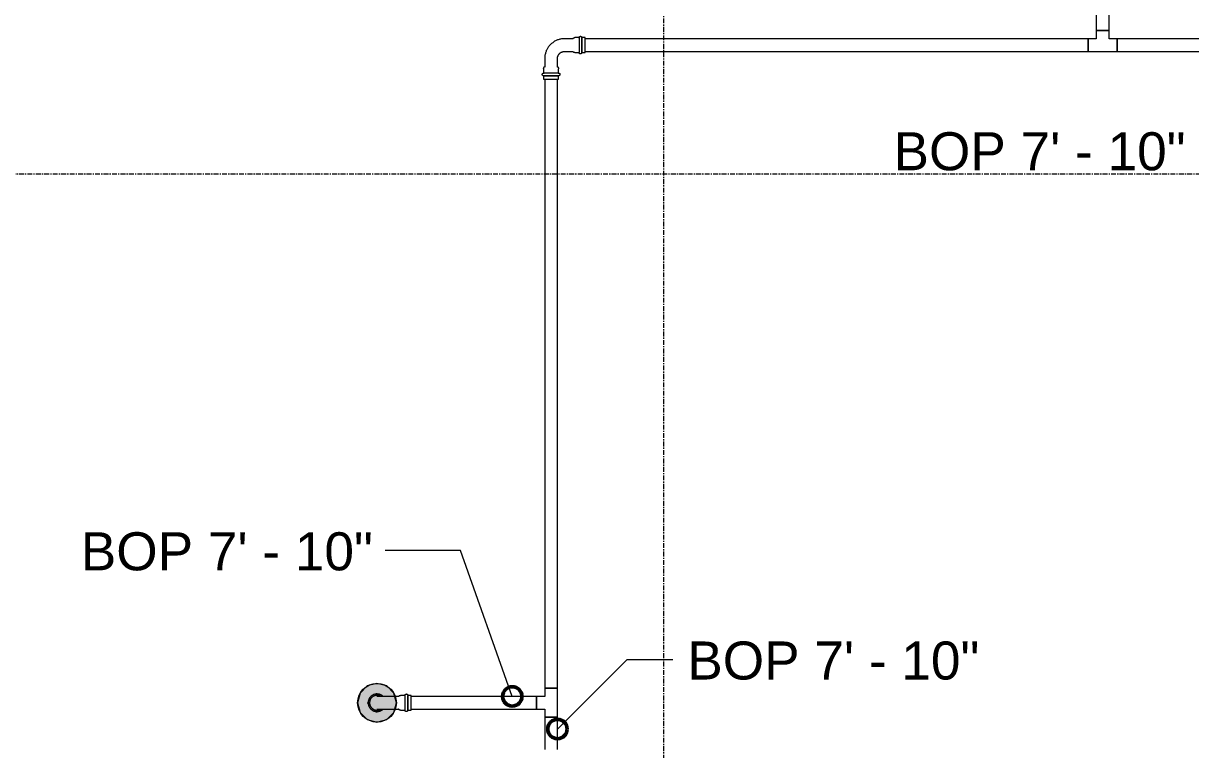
# Model space of a CAD drawing. Header units: inches. Extents: x -3679 to 241, y -496 to 1784.
# Drawn here: x -1668.2 to -1547.5, y 139.5 to 214.6 of the extents above; entities that cross this region are included whole.
import ezdxf

# ---------------------------------------------------------------- set-up
doc = ezdxf.new("R2010")
doc.units = ezdxf.units.IN
doc.header["$MEASUREMENT"] = 0
doc.linetypes.add('Grid Line', pattern=[0.875, 0.5, -0.125, 0.125, -0.125])
for name, color, linetype, lineweight in [('A-ANNO-NOTE', 250, 'Continuous', 9), ('G-ANNO-DIMS', 251, 'Continuous', 9), ('P-PIPE', 1, 'Continuous', 9), ('P-PIPE-CNTR', 1, 'Continuous', 9), ('S-GRID', 8, 'Continuous', 9)]:
    doc.layers.add(name, color=color, linetype=linetype, lineweight=lineweight)
doc.styles.add('Arial', font='arial.ttf', dxfattribs={"height": 3.934132})

# ---------------------------------------------------------------- blocks, each defined once
blk = doc.blocks.new('Victaulic-VicPress316-Elbow 90-45deg Style P568_P571 - Standard-V2-SECOND LEVEL')
at = {"layer": 'P-PIPE'}
for p, q in [((-3203.7, 731.1), (-3203.7, 730.2)), ((-3202.39, 730.21), (-3202.39, 731.1)), ((-3203.81, 730.05), (-3203.81, 729.6)), ((-3202.28, 729.6), (-3202.28, 730.05)), ((-3203.05, 729.6), (-3203.81, 729.6)), ((-3203.81, 729.31), (-3203.81, 728.97)), ((-3203.05, 729.31), (-3203.81, 729.31)), ((-3203.81, 728.97), (-3203.05, 728.97)), ((-3202.28, 729.6), (-3203.05, 729.6)), ((-3202.28, 729.31), (-3203.05, 729.31)), ((-3203.05, 728.97), (-3202.28, 728.97)), ((-3202.28, 728.97), (-3202.28, 729.31))]:
    blk.add_line(p, q, dxfattribs=at)
at = {"layer": 'P-PIPE', "flags": 128}
for points in [[(-3203.05, 733.4), (-3203.08, 733.4), (-3203.12, 733.4), (-3203.16, 733.4), (-3203.19, 733.39), (-3203.23, 733.38), (-3203.26, 733.38), (-3203.3, 733.37), (-3203.33, 733.36), (-3203.37, 733.34), (-3203.4, 733.33), (-3203.43, 733.32), (-3203.47, 733.3), (-3203.5, 733.28), (-3203.53, 733.26), (-3203.56, 733.24), (-3203.59, 733.22), (-3203.62, 733.2), (-3203.65, 733.18), (-3203.67, 733.15), (-3203.7, 733.13), (-3203.73, 733.1), (-3203.75, 733.07), (-3203.77, 733.04), (-3203.79, 733.01), (-3203.81, 732.98), (-3203.83, 732.95), (-3203.85, 732.92), (-3203.87, 732.89), (-3203.88, 732.85), (-3203.9, 732.82), (-3203.91, 732.79), (-3203.92, 732.75), (-3203.93, 732.72), (-3203.94, 732.68), (-3203.94, 732.65), (-3203.95, 732.61), (-3203.95, 732.57), (-3203.96, 732.54), (-3203.96, 732.5), (-3203.96, 732.46), (-3203.96, 732.43), (-3203.95, 732.39), (-3203.95, 732.35), (-3203.94, 732.32), (-3203.93, 732.28), (-3203.93, 732.25), (-3203.91, 732.21), (-3203.9, 732.18), (-3203.89, 732.14), (-3203.88, 732.11), (-3203.86, 732.08), (-3203.84, 732.05), (-3203.82, 732.01), (-3203.8, 731.98), (-3203.78, 731.95), (-3203.76, 731.92), (-3203.74, 731.9), (-3203.71, 731.87)], [(-3203.05, 733.26), (-3203.08, 733.26), (-3203.11, 733.25), (-3203.14, 733.25), (-3203.17, 733.25), (-3203.2, 733.24), (-3203.23, 733.23), (-3203.26, 733.23), (-3203.29, 733.22), (-3203.32, 733.21), (-3203.34, 733.2), (-3203.37, 733.18), (-3203.4, 733.17), (-3203.43, 733.16), (-3203.45, 733.14), (-3203.48, 733.12), (-3203.5, 733.1), (-3203.53, 733.09), (-3203.55, 733.07), (-3203.57, 733.05), (-3203.6, 733.02), (-3203.62, 733), (-3203.64, 732.98), (-3203.66, 732.95), (-3203.67, 732.93), (-3203.69, 732.9), (-3203.71, 732.88), (-3203.72, 732.85), (-3203.74, 732.82), (-3203.75, 732.8), (-3203.76, 732.77), (-3203.77, 732.74), (-3203.78, 732.71), (-3203.79, 732.68), (-3203.8, 732.65), (-3203.8, 732.62), (-3203.81, 732.59), (-3203.81, 732.56), (-3203.81, 732.53), (-3203.81, 732.5), (-3203.81, 732.47), (-3203.81, 732.44), (-3203.81, 732.41), (-3203.8, 732.38), (-3203.8, 732.35), (-3203.79, 732.32), (-3203.78, 732.29), (-3203.78, 732.26), (-3203.77, 732.23), (-3203.76, 732.2), (-3203.74, 732.17), (-3203.73, 732.14), (-3203.72, 732.12), (-3203.7, 732.1)], [(-3203.7, 732.49), (-3203.7, 732.49), (-3203.7, 732.49), (-3203.7, 732.48), (-3203.7, 732.47), (-3203.7, 732.46), (-3203.7, 732.45), (-3203.7, 732.44), (-3203.7, 732.42), (-3203.7, 732.4), (-3203.7, 732.38), (-3203.7, 732.36), (-3203.7, 732.33), (-3203.7, 732.31), (-3203.7, 732.28), (-3203.7, 732.25), (-3203.7, 732.21), (-3203.7, 732.18), (-3203.7, 732.14), (-3203.7, 732.11), (-3203.7, 732.07), (-3203.7, 732.03), (-3203.7, 731.98), (-3203.7, 731.94), (-3203.7, 731.9), (-3203.7, 731.85), (-3203.7, 731.8), (-3203.7, 731.75), (-3203.7, 731.7), (-3203.7, 731.65), (-3203.7, 731.6), (-3203.7, 731.55), (-3203.7, 731.5), (-3203.7, 731.44), (-3203.7, 731.39), (-3203.7, 731.33), (-3203.7, 731.28), (-3203.7, 731.22), (-3203.7, 731.17), (-3203.7, 731.11), (-3203.7, 731.1)], [(-3202.39, 731.86), (-3202.37, 731.88), (-3202.34, 731.91), (-3202.32, 731.94), (-3202.3, 731.97), (-3202.28, 732), (-3202.26, 732.03), (-3202.24, 732.06), (-3202.23, 732.09), (-3202.21, 732.13), (-3202.2, 732.16), (-3202.18, 732.19), (-3202.17, 732.23), (-3202.16, 732.26), (-3202.15, 732.3), (-3202.15, 732.33), (-3202.14, 732.37), (-3202.14, 732.41), (-3202.14, 732.44), (-3202.13, 732.48), (-3202.13, 732.52), (-3202.14, 732.55), (-3202.14, 732.59), (-3202.14, 732.63), (-3202.15, 732.66), (-3202.16, 732.7), (-3202.17, 732.73), (-3202.18, 732.77), (-3202.19, 732.8), (-3202.2, 732.84), (-3202.22, 732.87), (-3202.23, 732.9), (-3202.25, 732.93), (-3202.27, 732.97), (-3202.29, 733), (-3202.31, 733.03), (-3202.33, 733.06), (-3202.35, 733.08), (-3202.38, 733.11), (-3202.4, 733.14), (-3202.43, 733.16), (-3202.46, 733.19), (-3202.49, 733.21), (-3202.51, 733.23), (-3202.55, 733.25), (-3202.58, 733.27), (-3202.61, 733.29), (-3202.64, 733.31), (-3202.67, 733.32), (-3202.71, 733.34), (-3202.74, 733.35), (-3202.78, 733.36), (-3202.81, 733.37), (-3202.85, 733.38), (-3202.88, 733.39), (-3202.92, 733.39), (-3202.95, 733.4), (-3202.99, 733.4), (-3203.03, 733.4), (-3203.05, 733.4)], [(-3202.39, 732.1), (-3202.37, 732.13), (-3202.36, 732.16), (-3202.34, 732.18), (-3202.33, 732.21), (-3202.32, 732.24), (-3202.31, 732.27), (-3202.3, 732.3), (-3202.3, 732.33), (-3202.29, 732.36), (-3202.29, 732.39), (-3202.28, 732.42), (-3202.28, 732.45), (-3202.28, 732.48), (-3202.28, 732.51), (-3202.28, 732.54), (-3202.28, 732.57), (-3202.29, 732.6), (-3202.29, 732.63), (-3202.3, 732.66), (-3202.31, 732.69), (-3202.32, 732.72), (-3202.33, 732.75), (-3202.34, 732.78), (-3202.35, 732.81), (-3202.36, 732.84), (-3202.38, 732.86), (-3202.39, 732.89), (-3202.41, 732.92), (-3202.43, 732.94), (-3202.44, 732.97), (-3202.46, 732.99), (-3202.48, 733.01), (-3202.51, 733.03), (-3202.53, 733.06), (-3202.55, 733.08), (-3202.58, 733.09), (-3202.6, 733.11), (-3202.62, 733.13), (-3202.65, 733.15), (-3202.68, 733.16), (-3202.7, 733.18), (-3202.73, 733.19), (-3202.76, 733.2), (-3202.79, 733.21), (-3202.82, 733.22), (-3202.85, 733.23), (-3202.88, 733.24), (-3202.91, 733.24), (-3202.94, 733.25), (-3202.97, 733.25), (-3203, 733.26), (-3203.03, 733.26), (-3203.05, 733.26)], [(-3202.39, 731.1), (-3202.39, 731.15), (-3202.39, 731.21), (-3202.39, 731.26), (-3202.39, 731.32), (-3202.39, 731.37), (-3202.39, 731.43), (-3202.39, 731.48), (-3202.39, 731.54), (-3202.39, 731.59), (-3202.39, 731.64), (-3202.39, 731.69), (-3202.39, 731.74), (-3202.39, 731.79), (-3202.39, 731.84), (-3202.39, 731.88), (-3202.39, 731.93), (-3202.39, 731.97), (-3202.39, 732.02), (-3202.39, 732.06), (-3202.39, 732.1), (-3202.39, 732.13), (-3202.39, 732.17), (-3202.39, 732.21), (-3202.39, 732.24), (-3202.39, 732.27), (-3202.39, 732.3), (-3202.39, 732.33), (-3202.39, 732.35), (-3202.39, 732.37), (-3202.39, 732.4), (-3202.39, 732.41), (-3202.39, 732.43), (-3202.39, 732.45), (-3202.39, 732.46), (-3202.39, 732.47), (-3202.39, 732.48), (-3202.39, 732.48), (-3202.39, 732.49), (-3202.39, 732.49), (-3202.39, 732.49)], [(-3203.81, 730.05), (-3203.81, 730.06), (-3203.81, 730.07), (-3203.81, 730.08), (-3203.81, 730.09), (-3203.81, 730.11), (-3203.8, 730.12), (-3203.8, 730.13), (-3203.8, 730.14), (-3203.8, 730.15), (-3203.79, 730.16), (-3203.79, 730.17), (-3203.78, 730.18), (-3203.78, 730.19), (-3203.77, 730.2), (-3203.76, 730.2), (-3203.76, 730.21), (-3203.75, 730.22), (-3203.74, 730.23), (-3203.74, 730.24), (-3203.73, 730.25), (-3203.72, 730.25), (-3203.71, 730.26), (-3203.71, 730.27), (-3203.7, 730.27)], [(-3202.39, 730.27), (-3202.38, 730.26), (-3202.37, 730.26), (-3202.36, 730.25), (-3202.36, 730.24), (-3202.35, 730.23), (-3202.34, 730.22), (-3202.33, 730.22), (-3202.33, 730.21), (-3202.32, 730.2), (-3202.32, 730.19), (-3202.31, 730.18), (-3202.31, 730.17), (-3202.3, 730.16), (-3202.3, 730.15), (-3202.29, 730.14), (-3202.29, 730.13), (-3202.29, 730.12), (-3202.29, 730.11), (-3202.28, 730.1), (-3202.28, 730.09), (-3202.28, 730.07), (-3202.28, 730.06), (-3202.28, 730.05), (-3202.28, 730.05)], [(-3203.81, 729.31), (-3203.82, 729.31), (-3203.82, 729.31), (-3203.83, 729.31), (-3203.84, 729.31), (-3203.84, 729.31), (-3203.85, 729.31), (-3203.85, 729.31), (-3203.86, 729.32), (-3203.86, 729.32), (-3203.87, 729.32), (-3203.87, 729.32), (-3203.88, 729.32), (-3203.88, 729.33), (-3203.89, 729.33), (-3203.89, 729.33), (-3203.9, 729.34), (-3203.9, 729.34), (-3203.91, 729.34), (-3203.91, 729.35), (-3203.92, 729.35), (-3203.92, 729.36), (-3203.92, 729.36), (-3203.93, 729.37), (-3203.93, 729.37), (-3203.93, 729.38), (-3203.94, 729.38), (-3203.94, 729.39), (-3203.94, 729.39), (-3203.95, 729.4), (-3203.95, 729.4), (-3203.95, 729.41), (-3203.95, 729.41), (-3203.95, 729.42), (-3203.95, 729.42), (-3203.96, 729.43), (-3203.96, 729.44), (-3203.96, 729.44), (-3203.96, 729.45), (-3203.96, 729.45), (-3203.96, 729.46), (-3203.96, 729.46), (-3203.96, 729.47), (-3203.96, 729.48), (-3203.96, 729.48), (-3203.95, 729.49), (-3203.95, 729.49), (-3203.95, 729.5), (-3203.95, 729.5), (-3203.95, 729.51), (-3203.94, 729.51), (-3203.94, 729.52), (-3203.94, 729.52), (-3203.94, 729.53), (-3203.93, 729.53), (-3203.93, 729.54), (-3203.93, 729.54), (-3203.92, 729.55), (-3203.92, 729.55), (-3203.92, 729.56), (-3203.91, 729.56), (-3203.91, 729.57), (-3203.9, 729.57), (-3203.9, 729.57), (-3203.89, 729.58), (-3203.89, 729.58), (-3203.88, 729.58), (-3203.88, 729.58), (-3203.87, 729.59), (-3203.87, 729.59), (-3203.86, 729.59), (-3203.86, 729.59), (-3203.85, 729.59), (-3203.84, 729.6), (-3203.84, 729.6), (-3203.83, 729.6), (-3203.83, 729.6), (-3203.82, 729.6), (-3203.82, 729.6), (-3203.81, 729.6)], [(-3203.05, 729.6), (-3203.08, 729.6), (-3203.11, 729.6), (-3203.14, 729.6), (-3203.17, 729.6), (-3203.2, 729.6), (-3203.23, 729.6), (-3203.26, 729.6), (-3203.29, 729.6), (-3203.32, 729.6), (-3203.34, 729.6), (-3203.37, 729.6), (-3203.4, 729.6), (-3203.43, 729.6), (-3203.45, 729.6), (-3203.48, 729.6), (-3203.5, 729.6), (-3203.53, 729.6), (-3203.55, 729.6), (-3203.57, 729.6), (-3203.6, 729.6), (-3203.62, 729.6), (-3203.64, 729.6), (-3203.66, 729.6), (-3203.67, 729.6), (-3203.69, 729.6), (-3203.71, 729.6), (-3203.72, 729.6), (-3203.74, 729.6), (-3203.75, 729.6), (-3203.76, 729.6), (-3203.77, 729.6), (-3203.78, 729.6), (-3203.79, 729.6), (-3203.8, 729.6), (-3203.8, 729.6), (-3203.81, 729.6), (-3203.81, 729.6), (-3203.81, 729.6), (-3203.81, 729.6), (-3203.81, 729.6)], [(-3203.81, 729.6), (-3203.81, 729.6), (-3203.81, 729.6), (-3203.81, 729.6), (-3203.8, 729.6), (-3203.8, 729.6), (-3203.79, 729.6), (-3203.78, 729.6), (-3203.77, 729.6)], [(-3203.77, 729.31), (-3203.78, 729.31), (-3203.79, 729.31), (-3203.8, 729.31), (-3203.8, 729.31), (-3203.81, 729.31), (-3203.81, 729.31), (-3203.81, 729.31), (-3203.81, 729.31), (-3203.81, 729.31)], [(-3203.81, 729.31), (-3203.81, 729.31), (-3203.81, 729.31), (-3203.81, 729.31), (-3203.8, 729.31), (-3203.8, 729.31), (-3203.79, 729.31), (-3203.78, 729.31), (-3203.77, 729.31), (-3203.76, 729.31), (-3203.75, 729.31), (-3203.74, 729.31), (-3203.73, 729.31), (-3203.71, 729.31), (-3203.7, 729.31), (-3203.68, 729.31), (-3203.66, 729.31), (-3203.64, 729.31), (-3203.62, 729.31), (-3203.6, 729.31), (-3203.58, 729.31), (-3203.56, 729.31), (-3203.53, 729.31), (-3203.51, 729.31), (-3203.49, 729.31), (-3203.46, 729.31), (-3203.43, 729.31), (-3203.41, 729.31), (-3203.38, 729.31), (-3203.35, 729.31), (-3203.32, 729.31), (-3203.29, 729.31), (-3203.27, 729.31), (-3203.24, 729.31), (-3203.21, 729.31), (-3203.18, 729.31), (-3203.15, 729.31), (-3203.12, 729.31), (-3203.08, 729.31), (-3203.05, 729.31), (-3203.05, 729.31)], [(-3202.28, 729.6), (-3202.28, 729.6), (-3202.28, 729.6), (-3202.29, 729.6), (-3202.29, 729.6), (-3202.29, 729.6), (-3202.3, 729.6), (-3202.31, 729.6), (-3202.32, 729.6), (-3202.33, 729.6), (-3202.34, 729.6), (-3202.35, 729.6), (-3202.37, 729.6), (-3202.38, 729.6), (-3202.4, 729.6), (-3202.41, 729.6), (-3202.43, 729.6), (-3202.45, 729.6), (-3202.47, 729.6), (-3202.49, 729.6), (-3202.51, 729.6), (-3202.53, 729.6), (-3202.56, 729.6), (-3202.58, 729.6), (-3202.61, 729.6), (-3202.63, 729.6), (-3202.66, 729.6), (-3202.68, 729.6), (-3202.71, 729.6), (-3202.74, 729.6), (-3202.77, 729.6), (-3202.8, 729.6), (-3202.83, 729.6), (-3202.86, 729.6), (-3202.89, 729.6), (-3202.92, 729.6), (-3202.95, 729.6), (-3202.98, 729.6), (-3203.01, 729.6), (-3203.04, 729.6), (-3203.05, 729.6)], [(-3203.05, 729.31), (-3203.02, 729.31), (-3202.98, 729.31), (-3202.95, 729.31), (-3202.92, 729.31), (-3202.89, 729.31), (-3202.86, 729.31), (-3202.83, 729.31), (-3202.8, 729.31), (-3202.78, 729.31), (-3202.75, 729.31), (-3202.72, 729.31), (-3202.69, 729.31), (-3202.67, 729.31), (-3202.64, 729.31), (-3202.61, 729.31), (-3202.59, 729.31), (-3202.56, 729.31), (-3202.54, 729.31), (-3202.52, 729.31), (-3202.5, 729.31), (-3202.48, 729.31), (-3202.46, 729.31), (-3202.44, 729.31), (-3202.42, 729.31), (-3202.4, 729.31), (-3202.39, 729.31), (-3202.37, 729.31), (-3202.36, 729.31), (-3202.34, 729.31), (-3202.33, 729.31), (-3202.32, 729.31), (-3202.31, 729.31), (-3202.3, 729.31), (-3202.3, 729.31), (-3202.29, 729.31), (-3202.29, 729.31), (-3202.28, 729.31), (-3202.28, 729.31), (-3202.28, 729.31), (-3202.28, 729.31)], [(-3202.32, 729.6), (-3202.31, 729.6), (-3202.3, 729.6), (-3202.3, 729.6), (-3202.29, 729.6), (-3202.29, 729.6), (-3202.28, 729.6), (-3202.28, 729.6), (-3202.28, 729.6), (-3202.28, 729.6)], [(-3202.28, 729.31), (-3202.28, 729.31), (-3202.28, 729.31), (-3202.29, 729.31), (-3202.29, 729.31), (-3202.29, 729.31), (-3202.3, 729.31), (-3202.31, 729.31), (-3202.32, 729.31)], [(-3202.28, 729.6), (-3202.27, 729.6), (-3202.27, 729.6), (-3202.26, 729.6), (-3202.26, 729.6), (-3202.25, 729.6), (-3202.24, 729.6), (-3202.24, 729.59), (-3202.23, 729.59), (-3202.23, 729.59), (-3202.22, 729.59), (-3202.22, 729.59), (-3202.21, 729.58), (-3202.21, 729.58), (-3202.2, 729.58), (-3202.2, 729.57), (-3202.19, 729.57), (-3202.19, 729.57), (-3202.18, 729.56), (-3202.18, 729.56), (-3202.18, 729.56), (-3202.17, 729.55), (-3202.17, 729.55), (-3202.16, 729.54), (-3202.16, 729.54), (-3202.16, 729.53), (-3202.15, 729.53), (-3202.15, 729.52), (-3202.15, 729.52), (-3202.15, 729.51), (-3202.14, 729.51), (-3202.14, 729.5), (-3202.14, 729.5), (-3202.14, 729.49), (-3202.14, 729.48), (-3202.14, 729.48), (-3202.14, 729.47), (-3202.13, 729.47), (-3202.13, 729.46), (-3202.13, 729.46), (-3202.13, 729.45), (-3202.13, 729.44), (-3202.13, 729.44), (-3202.14, 729.43), (-3202.14, 729.43), (-3202.14, 729.42), (-3202.14, 729.42), (-3202.14, 729.41), (-3202.14, 729.4), (-3202.14, 729.4), (-3202.15, 729.39), (-3202.15, 729.39), (-3202.15, 729.38), (-3202.16, 729.38), (-3202.16, 729.37), (-3202.16, 729.37), (-3202.17, 729.36), (-3202.17, 729.36), (-3202.17, 729.35), (-3202.18, 729.35), (-3202.18, 729.35), (-3202.19, 729.34), (-3202.19, 729.34), (-3202.19, 729.34), (-3202.2, 729.33), (-3202.2, 729.33), (-3202.21, 729.33), (-3202.21, 729.32), (-3202.22, 729.32), (-3202.23, 729.32), (-3202.23, 729.32), (-3202.24, 729.32), (-3202.24, 729.31), (-3202.25, 729.31), (-3202.25, 729.31), (-3202.26, 729.31), (-3202.26, 729.31), (-3202.27, 729.31), (-3202.28, 729.31), (-3202.28, 729.31)]]:
    blk.add_lwpolyline(points, dxfattribs=at)
blk = doc.blocks.new('Victaulic-VicPress316-Elbow 90-45deg Style P568_P571 - Standard-V1-SECOND LEVEL')
at = {"layer": 'P-PIPE'}
for p, q in [((-0.77, 3.52), (-0.77, 3.18)), ((0.77, 3.52), (-0.77, 3.52)), ((-0.77, 3.18), (0.77, 3.18)), ((-0.77, 2.89), (-0.77, 2.44)), ((-0.77, 2.89), (0.77, 2.89)), ((0.77, 3.18), (0.77, 3.52)), ((0.77, 2.44), (0.77, 2.89)), ((-0.66, 2.28), (-0.66, 1.39)), ((0.66, 1.39), (0.66, 2.28)), ((-3.18, 0.77), (-3.52, 0.77)), ((-3.52, 0.77), (-3.52, -0.77)), ((-3.18, -0.77), (-3.18, 0.77)), ((-2.44, 0.77), (-2.89, 0.77)), ((-2.89, -0.77), (-2.89, 0.77)), ((-1.39, 0.66), (-2.28, 0.66)), ((-3.52, -0.77), (-3.18, -0.77)), ((-2.89, -0.77), (-2.44, -0.77)), ((-2.28, -0.66), (-1.39, -0.66))]:
    blk.add_line(p, q, dxfattribs=at)
at = {"layer": 'P-PIPE', "flags": 128}
for points in [[(-0.77, 2.89), (-0.77, 2.89), (-0.78, 2.89), (-0.78, 2.89), (-0.79, 2.89), (-0.8, 2.89), (-0.8, 2.89), (-0.81, 2.9), (-0.81, 2.9), (-0.82, 2.9), (-0.82, 2.9), (-0.83, 2.9), (-0.83, 2.91), (-0.84, 2.91), (-0.84, 2.91), (-0.85, 2.92), (-0.85, 2.92), (-0.86, 2.92), (-0.86, 2.93), (-0.87, 2.93), (-0.87, 2.93), (-0.87, 2.94), (-0.88, 2.94), (-0.88, 2.95), (-0.89, 2.95), (-0.89, 2.96), (-0.89, 2.96), (-0.89, 2.97), (-0.9, 2.97), (-0.9, 2.98), (-0.9, 2.98), (-0.9, 2.99), (-0.91, 2.99), (-0.91, 3), (-0.91, 3.01), (-0.91, 3.01), (-0.91, 3.02), (-0.91, 3.02), (-0.91, 3.03), (-0.91, 3.03), (-0.91, 3.04), (-0.91, 3.05), (-0.91, 3.05), (-0.91, 3.06), (-0.91, 3.06), (-0.91, 3.07), (-0.91, 3.07), (-0.91, 3.08), (-0.9, 3.09), (-0.9, 3.09), (-0.9, 3.1), (-0.9, 3.1), (-0.89, 3.11), (-0.89, 3.11), (-0.89, 3.12), (-0.88, 3.12), (-0.88, 3.13), (-0.88, 3.13), (-0.87, 3.14), (-0.87, 3.14), (-0.86, 3.14), (-0.86, 3.15), (-0.86, 3.15), (-0.85, 3.15), (-0.85, 3.16), (-0.84, 3.16), (-0.84, 3.16), (-0.83, 3.17), (-0.83, 3.17), (-0.82, 3.17), (-0.82, 3.17), (-0.81, 3.17), (-0.8, 3.18), (-0.8, 3.18), (-0.79, 3.18), (-0.79, 3.18), (-0.78, 3.18), (-0.78, 3.18), (-0.77, 3.18), (-0.77, 3.18)], [(0.77, 3.18), (0.77, 3.18), (0.76, 3.18), (0.76, 3.18), (0.76, 3.18), (0.75, 3.18), (0.74, 3.18), (0.74, 3.18), (0.73, 3.18), (0.72, 3.18), (0.71, 3.18), (0.69, 3.18), (0.68, 3.18), (0.67, 3.18), (0.65, 3.18), (0.63, 3.18), (0.61, 3.18), (0.6, 3.18), (0.58, 3.18), (0.56, 3.18), (0.53, 3.18), (0.51, 3.18), (0.49, 3.18), (0.46, 3.18), (0.44, 3.18), (0.41, 3.18), (0.39, 3.18), (0.36, 3.18), (0.33, 3.18), (0.31, 3.18), (0.28, 3.18), (0.25, 3.18), (0.22, 3.18), (0.19, 3.18), (0.16, 3.18), (0.13, 3.18), (0.1, 3.18), (0.07, 3.18), (0.04, 3.18), (0.01, 3.18), (-0.02, 3.18), (-0.05, 3.18), (-0.08, 3.18), (-0.11, 3.18), (-0.14, 3.18), (-0.17, 3.18), (-0.2, 3.18), (-0.23, 3.18), (-0.26, 3.18), (-0.29, 3.18), (-0.32, 3.18), (-0.35, 3.18), (-0.37, 3.18), (-0.4, 3.18), (-0.43, 3.18), (-0.45, 3.18), (-0.48, 3.18), (-0.5, 3.18), (-0.52, 3.18), (-0.54, 3.18), (-0.57, 3.18), (-0.59, 3.18), (-0.6, 3.18), (-0.62, 3.18), (-0.64, 3.18), (-0.66, 3.18), (-0.67, 3.18), (-0.69, 3.18), (-0.7, 3.18), (-0.71, 3.18), (-0.72, 3.18), (-0.73, 3.18), (-0.74, 3.18), (-0.75, 3.18), (-0.75, 3.18), (-0.76, 3.18), (-0.76, 3.18), (-0.77, 3.18), (-0.77, 3.18), (-0.77, 3.18)], [(-0.77, 3.18), (-0.77, 3.18), (-0.76, 3.18), (-0.76, 3.18), (-0.76, 3.18), (-0.75, 3.18), (-0.74, 3.18), (-0.74, 3.18), (-0.73, 3.18)], [(-0.77, 2.89), (-0.77, 2.89), (-0.76, 2.89), (-0.76, 2.89), (-0.76, 2.89), (-0.75, 2.89), (-0.74, 2.89), (-0.74, 2.89), (-0.73, 2.89), (-0.72, 2.89), (-0.71, 2.89), (-0.69, 2.89), (-0.68, 2.89), (-0.67, 2.89), (-0.65, 2.89), (-0.63, 2.89), (-0.61, 2.89), (-0.6, 2.89), (-0.58, 2.89), (-0.56, 2.89), (-0.53, 2.89), (-0.51, 2.89), (-0.49, 2.89), (-0.46, 2.89), (-0.44, 2.89), (-0.41, 2.89), (-0.39, 2.89), (-0.36, 2.89), (-0.33, 2.89), (-0.31, 2.89), (-0.28, 2.89), (-0.25, 2.89), (-0.22, 2.89), (-0.19, 2.89), (-0.16, 2.89), (-0.13, 2.89), (-0.1, 2.89), (-0.07, 2.89), (-0.04, 2.89), (-0.01, 2.89), (0.02, 2.89), (0.05, 2.89), (0.08, 2.89), (0.11, 2.89), (0.14, 2.89), (0.17, 2.89), (0.2, 2.89), (0.23, 2.89), (0.26, 2.89), (0.29, 2.89), (0.32, 2.89), (0.35, 2.89), (0.37, 2.89), (0.4, 2.89), (0.43, 2.89), (0.45, 2.89), (0.48, 2.89), (0.5, 2.89), (0.52, 2.89), (0.54, 2.89), (0.57, 2.89), (0.59, 2.89), (0.6, 2.89), (0.62, 2.89), (0.64, 2.89), (0.66, 2.89), (0.67, 2.89), (0.69, 2.89), (0.7, 2.89), (0.71, 2.89), (0.72, 2.89), (0.73, 2.89), (0.74, 2.89), (0.75, 2.89), (0.75, 2.89), (0.76, 2.89), (0.76, 2.89), (0.77, 2.89), (0.77, 2.89), (0.77, 2.89)], [(-0.72, 2.89), (-0.73, 2.89), (-0.74, 2.89), (-0.75, 2.89), (-0.75, 2.89), (-0.76, 2.89), (-0.76, 2.89), (-0.77, 2.89), (-0.77, 2.89), (-0.77, 2.89)], [(-0.66, 2.22), (-0.67, 2.23), (-0.67, 2.23), (-0.68, 2.24), (-0.69, 2.25), (-0.7, 2.26), (-0.7, 2.27), (-0.71, 2.27), (-0.72, 2.28), (-0.72, 2.29), (-0.73, 2.3), (-0.73, 2.31), (-0.74, 2.32), (-0.74, 2.33), (-0.75, 2.34), (-0.75, 2.35), (-0.76, 2.36), (-0.76, 2.37), (-0.76, 2.38), (-0.76, 2.39), (-0.76, 2.4), (-0.77, 2.42), (-0.77, 2.43), (-0.77, 2.44), (-0.77, 2.44)], [(0.77, 2.44), (0.77, 2.43), (0.77, 2.42), (0.76, 2.41), (0.76, 2.4), (0.76, 2.38), (0.76, 2.37), (0.76, 2.36), (0.75, 2.35), (0.75, 2.34), (0.74, 2.33), (0.74, 2.32), (0.74, 2.31), (0.73, 2.3), (0.72, 2.29), (0.72, 2.29), (0.71, 2.28), (0.71, 2.27), (0.7, 2.26), (0.69, 2.25), (0.68, 2.24), (0.68, 2.24), (0.67, 2.23), (0.66, 2.22), (0.66, 2.22)], [(0.72, 3.18), (0.73, 3.18), (0.74, 3.18), (0.75, 3.18), (0.75, 3.18), (0.76, 3.18), (0.76, 3.18), (0.77, 3.18), (0.77, 3.18), (0.77, 3.18)], [(0.77, 2.89), (0.77, 2.89), (0.76, 2.89), (0.76, 2.89), (0.76, 2.89), (0.75, 2.89), (0.74, 2.89), (0.74, 2.89), (0.73, 2.89)], [(0.77, 3.18), (0.77, 3.18), (0.78, 3.18), (0.78, 3.18), (0.79, 3.18), (0.8, 3.18), (0.8, 3.18), (0.81, 3.18), (0.81, 3.17), (0.82, 3.17), (0.82, 3.17), (0.83, 3.17), (0.83, 3.17), (0.84, 3.16), (0.84, 3.16), (0.85, 3.16), (0.85, 3.15), (0.86, 3.15), (0.86, 3.15), (0.87, 3.14), (0.87, 3.14), (0.87, 3.13), (0.88, 3.13), (0.88, 3.12), (0.89, 3.12), (0.89, 3.11), (0.89, 3.11), (0.89, 3.1), (0.9, 3.1), (0.9, 3.09), (0.9, 3.09), (0.9, 3.08), (0.91, 3.08), (0.91, 3.07), (0.91, 3.07), (0.91, 3.06), (0.91, 3.05), (0.91, 3.05), (0.91, 3.04), (0.91, 3.04), (0.91, 3.03), (0.91, 3.03), (0.91, 3.02), (0.91, 3.01), (0.91, 3.01), (0.91, 3), (0.91, 3), (0.91, 2.99), (0.9, 2.99), (0.9, 2.98), (0.9, 2.98), (0.9, 2.97), (0.89, 2.97), (0.89, 2.96), (0.89, 2.96), (0.88, 2.95), (0.88, 2.95), (0.88, 2.94), (0.87, 2.94), (0.87, 2.93), (0.86, 2.93), (0.86, 2.92), (0.86, 2.92), (0.85, 2.92), (0.85, 2.91), (0.84, 2.91), (0.84, 2.91), (0.83, 2.91), (0.83, 2.9), (0.82, 2.9), (0.82, 2.9), (0.81, 2.9), (0.8, 2.9), (0.8, 2.89), (0.79, 2.89), (0.79, 2.89), (0.78, 2.89), (0.78, 2.89), (0.77, 2.89), (0.77, 2.89)], [(-0.66, 1.39), (-0.66, 1.36), (-0.66, 1.33), (-0.66, 1.3), (-0.67, 1.28), (-0.67, 1.25), (-0.68, 1.22), (-0.69, 1.19), (-0.69, 1.16), (-0.7, 1.13), (-0.72, 1.11), (-0.73, 1.08), (-0.74, 1.05), (-0.75, 1.03), (-0.77, 1), (-0.79, 0.98), (-0.8, 0.95), (-0.82, 0.93), (-0.84, 0.91), (-0.86, 0.89), (-0.88, 0.87), (-0.9, 0.85), (-0.92, 0.83), (-0.95, 0.81), (-0.97, 0.79), (-1, 0.77), (-1.02, 0.76), (-1.05, 0.74), (-1.07, 0.73), (-1.1, 0.72), (-1.13, 0.71), (-1.15, 0.7), (-1.18, 0.69), (-1.21, 0.68), (-1.24, 0.67), (-1.27, 0.67), (-1.3, 0.66), (-1.33, 0.66), (-1.36, 0.66), (-1.39, 0.66), (-1.39, 0.66)], [(-1.39, -0.66), (-1.31, -0.66), (-1.23, -0.65), (-1.15, -0.64), (-1.07, -0.63), (-0.99, -0.62), (-0.91, -0.6), (-0.83, -0.58), (-0.75, -0.55), (-0.67, -0.53), (-0.59, -0.5), (-0.52, -0.46), (-0.45, -0.43), (-0.37, -0.39), (-0.3, -0.34), (-0.24, -0.3), (-0.17, -0.25), (-0.1, -0.2), (-0.04, -0.15), (0.02, -0.09), (0.08, -0.04), (0.13, 0.02), (0.19, 0.09), (0.24, 0.15), (0.29, 0.22), (0.33, 0.29), (0.38, 0.35), (0.42, 0.43), (0.45, 0.5), (0.49, 0.57), (0.52, 0.65), (0.55, 0.73), (0.57, 0.81), (0.59, 0.88), (0.61, 0.96), (0.63, 1.04), (0.64, 1.13), (0.65, 1.21), (0.65, 1.29), (0.66, 1.37), (0.66, 1.39)], [(-3.18, 0.77), (-3.18, 0.77), (-3.18, 0.78), (-3.18, 0.78), (-3.18, 0.79), (-3.18, 0.8), (-3.18, 0.8), (-3.18, 0.81), (-3.17, 0.81), (-3.17, 0.82), (-3.17, 0.82), (-3.17, 0.83), (-3.17, 0.83), (-3.16, 0.84), (-3.16, 0.84), (-3.16, 0.85), (-3.15, 0.85), (-3.15, 0.86), (-3.15, 0.86), (-3.14, 0.87), (-3.14, 0.87), (-3.13, 0.87), (-3.13, 0.88), (-3.12, 0.88), (-3.12, 0.89), (-3.11, 0.89), (-3.11, 0.89), (-3.1, 0.89), (-3.1, 0.9), (-3.09, 0.9), (-3.09, 0.9), (-3.08, 0.9), (-3.08, 0.91), (-3.07, 0.91), (-3.07, 0.91), (-3.06, 0.91), (-3.05, 0.91), (-3.05, 0.91), (-3.04, 0.91), (-3.04, 0.91), (-3.03, 0.91), (-3.03, 0.91), (-3.02, 0.91), (-3.01, 0.91), (-3.01, 0.91), (-3, 0.91), (-3, 0.91), (-2.99, 0.91), (-2.99, 0.9), (-2.98, 0.9), (-2.98, 0.9), (-2.97, 0.9), (-2.97, 0.89), (-2.96, 0.89), (-2.96, 0.89), (-2.95, 0.88), (-2.95, 0.88), (-2.94, 0.88), (-2.94, 0.87), (-2.93, 0.87), (-2.93, 0.86), (-2.92, 0.86), (-2.92, 0.86), (-2.92, 0.85), (-2.91, 0.85), (-2.91, 0.84), (-2.91, 0.84), (-2.91, 0.83), (-2.9, 0.83), (-2.9, 0.82), (-2.9, 0.82), (-2.9, 0.81), (-2.9, 0.8), (-2.89, 0.8), (-2.89, 0.79), (-2.89, 0.79), (-2.89, 0.78), (-2.89, 0.78), (-2.89, 0.77), (-2.89, 0.77)], [(-3.18, 0.77), (-3.18, 0.77), (-3.18, 0.76), (-3.18, 0.76), (-3.18, 0.76), (-3.18, 0.75), (-3.18, 0.74), (-3.18, 0.74), (-3.18, 0.73), (-3.18, 0.72), (-3.18, 0.71), (-3.18, 0.69), (-3.18, 0.68), (-3.18, 0.67), (-3.18, 0.65), (-3.18, 0.63), (-3.18, 0.61), (-3.18, 0.6), (-3.18, 0.58), (-3.18, 0.56), (-3.18, 0.53), (-3.18, 0.51), (-3.18, 0.49), (-3.18, 0.46), (-3.18, 0.44), (-3.18, 0.41), (-3.18, 0.39), (-3.18, 0.36), (-3.18, 0.33), (-3.18, 0.31), (-3.18, 0.28), (-3.18, 0.25), (-3.18, 0.22), (-3.18, 0.19), (-3.18, 0.16), (-3.18, 0.13), (-3.18, 0.1), (-3.18, 0.07), (-3.18, 0.04), (-3.18, 0.01), (-3.18, -0.02), (-3.18, -0.05), (-3.18, -0.08), (-3.18, -0.11), (-3.18, -0.14), (-3.18, -0.17), (-3.18, -0.2), (-3.18, -0.23), (-3.18, -0.26), (-3.18, -0.29), (-3.18, -0.32), (-3.18, -0.35), (-3.18, -0.37), (-3.18, -0.4), (-3.18, -0.43), (-3.18, -0.45), (-3.18, -0.48), (-3.18, -0.5), (-3.18, -0.52), (-3.18, -0.54), (-3.18, -0.57), (-3.18, -0.59), (-3.18, -0.6), (-3.18, -0.62), (-3.18, -0.64), (-3.18, -0.66), (-3.18, -0.67), (-3.18, -0.69), (-3.18, -0.7), (-3.18, -0.71), (-3.18, -0.72), (-3.18, -0.73), (-3.18, -0.74), (-3.18, -0.75), (-3.18, -0.75), (-3.18, -0.76), (-3.18, -0.76), (-3.18, -0.77), (-3.18, -0.77), (-3.18, -0.77)], [(-3.18, 0.72), (-3.18, 0.73), (-3.18, 0.74), (-3.18, 0.75), (-3.18, 0.75), (-3.18, 0.76), (-3.18, 0.76), (-3.18, 0.77), (-3.18, 0.77), (-3.18, 0.77)], [(-2.89, -0.77), (-2.89, -0.77), (-2.89, -0.76), (-2.89, -0.76), (-2.89, -0.76), (-2.89, -0.75), (-2.89, -0.74), (-2.89, -0.74), (-2.89, -0.73), (-2.89, -0.72), (-2.89, -0.71), (-2.89, -0.69), (-2.89, -0.68), (-2.89, -0.67), (-2.89, -0.65), (-2.89, -0.63), (-2.89, -0.61), (-2.89, -0.6), (-2.89, -0.58), (-2.89, -0.56), (-2.89, -0.53), (-2.89, -0.51), (-2.89, -0.49), (-2.89, -0.46), (-2.89, -0.44), (-2.89, -0.41), (-2.89, -0.39), (-2.89, -0.36), (-2.89, -0.33), (-2.89, -0.31), (-2.89, -0.28), (-2.89, -0.25), (-2.89, -0.22), (-2.89, -0.19), (-2.89, -0.16), (-2.89, -0.13), (-2.89, -0.1), (-2.89, -0.07), (-2.89, -0.04), (-2.89, -0.01), (-2.89, 0.02), (-2.89, 0.05), (-2.89, 0.08), (-2.89, 0.11), (-2.89, 0.14), (-2.89, 0.17), (-2.89, 0.2), (-2.89, 0.23), (-2.89, 0.26), (-2.89, 0.29), (-2.89, 0.32), (-2.89, 0.35), (-2.89, 0.37), (-2.89, 0.4), (-2.89, 0.43), (-2.89, 0.45), (-2.89, 0.48), (-2.89, 0.5), (-2.89, 0.52), (-2.89, 0.54), (-2.89, 0.57), (-2.89, 0.59), (-2.89, 0.6), (-2.89, 0.62), (-2.89, 0.64), (-2.89, 0.66), (-2.89, 0.67), (-2.89, 0.69), (-2.89, 0.7), (-2.89, 0.71), (-2.89, 0.72), (-2.89, 0.73), (-2.89, 0.74), (-2.89, 0.75), (-2.89, 0.75), (-2.89, 0.76), (-2.89, 0.76), (-2.89, 0.77), (-2.89, 0.77), (-2.89, 0.77)], [(-2.89, 0.77), (-2.89, 0.77), (-2.89, 0.76), (-2.89, 0.76), (-2.89, 0.76), (-2.89, 0.75), (-2.89, 0.74), (-2.89, 0.74), (-2.89, 0.73)], [(-2.44, 0.77), (-2.43, 0.77), (-2.42, 0.77), (-2.41, 0.76), (-2.4, 0.76), (-2.38, 0.76), (-2.37, 0.76), (-2.36, 0.76), (-2.35, 0.75), (-2.34, 0.75), (-2.33, 0.74), (-2.32, 0.74), (-2.31, 0.74), (-2.3, 0.73), (-2.29, 0.72), (-2.29, 0.72), (-2.28, 0.71), (-2.27, 0.71), (-2.26, 0.7), (-2.25, 0.69), (-2.24, 0.68), (-2.24, 0.68), (-2.23, 0.67), (-2.22, 0.66), (-2.22, 0.66)], [(-3.18, -0.77), (-3.18, -0.77), (-3.18, -0.76), (-3.18, -0.76), (-3.18, -0.76), (-3.18, -0.75), (-3.18, -0.74), (-3.18, -0.74), (-3.18, -0.73)], [(-2.89, -0.77), (-2.89, -0.77), (-2.89, -0.78), (-2.89, -0.78), (-2.89, -0.79), (-2.89, -0.8), (-2.89, -0.8), (-2.9, -0.81), (-2.9, -0.81), (-2.9, -0.82), (-2.9, -0.82), (-2.9, -0.83), (-2.91, -0.83), (-2.91, -0.84), (-2.91, -0.84), (-2.92, -0.85), (-2.92, -0.85), (-2.92, -0.86), (-2.93, -0.86), (-2.93, -0.87), (-2.93, -0.87), (-2.94, -0.87), (-2.94, -0.88), (-2.95, -0.88), (-2.95, -0.89), (-2.96, -0.89), (-2.96, -0.89), (-2.97, -0.89), (-2.97, -0.9), (-2.98, -0.9), (-2.98, -0.9), (-2.99, -0.9), (-2.99, -0.91), (-3, -0.91), (-3.01, -0.91), (-3.01, -0.91), (-3.02, -0.91), (-3.02, -0.91), (-3.03, -0.91), (-3.03, -0.91), (-3.04, -0.91), (-3.05, -0.91), (-3.05, -0.91), (-3.06, -0.91), (-3.06, -0.91), (-3.07, -0.91), (-3.07, -0.91), (-3.08, -0.91), (-3.09, -0.9), (-3.09, -0.9), (-3.1, -0.9), (-3.1, -0.9), (-3.11, -0.89), (-3.11, -0.89), (-3.12, -0.89), (-3.12, -0.88), (-3.13, -0.88), (-3.13, -0.88), (-3.14, -0.87), (-3.14, -0.87), (-3.14, -0.86), (-3.15, -0.86), (-3.15, -0.86), (-3.15, -0.85), (-3.16, -0.85), (-3.16, -0.84), (-3.16, -0.84), (-3.17, -0.83), (-3.17, -0.83), (-3.17, -0.82), (-3.17, -0.82), (-3.17, -0.81), (-3.18, -0.8), (-3.18, -0.8), (-3.18, -0.79), (-3.18, -0.79), (-3.18, -0.78), (-3.18, -0.78), (-3.18, -0.77), (-3.18, -0.77)], [(-2.89, -0.72), (-2.89, -0.73), (-2.89, -0.74), (-2.89, -0.75), (-2.89, -0.75), (-2.89, -0.76), (-2.89, -0.76), (-2.89, -0.77), (-2.89, -0.77), (-2.89, -0.77)], [(-2.22, -0.66), (-2.23, -0.67), (-2.23, -0.67), (-2.24, -0.68), (-2.25, -0.69), (-2.26, -0.7), (-2.27, -0.7), (-2.27, -0.71), (-2.28, -0.72), (-2.29, -0.72), (-2.3, -0.73), (-2.31, -0.73), (-2.32, -0.74), (-2.33, -0.74), (-2.34, -0.75), (-2.35, -0.75), (-2.36, -0.76), (-2.37, -0.76), (-2.38, -0.76), (-2.39, -0.76), (-2.4, -0.76), (-2.42, -0.77), (-2.43, -0.77), (-2.44, -0.77), (-2.44, -0.77)]]:
    blk.add_lwpolyline(points, dxfattribs=at)

msp = doc.modelspace()

# ---------------------------------------------------------------- hatches: boundary and pattern name
at = {"layer": 'A-ANNO-NOTE'}
h = msp.add_hatch(color=256, dxfattribs=at)
edge = h.paths.add_edge_path(flags=0)
edge.add_arc((-1631.62, 144.36), 2, 0, 360)
msp.add_hatch(color=256, dxfattribs=at).paths.add_polyline_path([(-1631.62, 142.36), (-1630.62, 142.63), (-1629.89, 143.36), (-1629.62, 144.36), (-1629.89, 145.36), (-1630.62, 146.1), (-1631.62, 146.36), (-1632.62, 146.1), (-1633.36, 145.36), (-1633.62, 144.36), (-1633.36, 143.36), (-1632.62, 142.63)], flags=0)

# ---------------------------------------------------------------- linework, layer by layer
for p, q in [((-1632.62, 146.1), (-1633.36, 145.36)), ((-1631.62, 146.36), (-1632.62, 146.1)), ((-1630.62, 146.1), (-1631.62, 146.36)), ((-1629.89, 145.36), (-1630.62, 146.1)), ((-1633.36, 145.36), (-1633.62, 144.36)), ((-1629.62, 144.36), (-1629.89, 145.36)), ((-1633.62, 144.36), (-1633.36, 143.36)), ((-1629.89, 143.36), (-1629.62, 144.36)), ((-1633.36, 143.36), (-1632.62, 142.63)), ((-1632.62, 142.63), (-1631.62, 142.36)), ((-1631.62, 142.36), (-1630.62, 142.63)), ((-1630.62, 142.63), (-1629.89, 143.36))]:
    msp.add_line(p, q, dxfattribs=at)
msp.add_circle((-1631.62, 144.36), 2, dxfattribs=at)
at = {"layer": 'G-ANNO-DIMS'}
for p, q in [((-1622.98, 160.12), (-1630.77, 160.12)), ((-1617.64, 145.02), (-1622.98, 160.12)), ((-1612.97, 141.65), (-1605.78, 148.84)), ((-1605.78, 148.84), (-1601.05, 148.84))]:
    msp.add_line(p, q, dxfattribs=at)
at = {"layer": 'G-ANNO-DIMS', "lineweight": 50}
for centre in [(-1617.64, 145.02), (-1612.97, 141.65)]:
    msp.add_circle(centre, 1, dxfattribs=at)
at = {"layer": 'P-PIPE'}
for p, q in [((-1557.28, 226.36), (-1557.28, 213.86)), ((-1555.97, 213.86), (-1555.97, 226.36)), ((-1555.97, 213.86), (-1557.28, 213.86)), ((-1557.28, 213.86), (-1557.28, 213.02)), ((-1557.28, 213.86), (-1557.26, 213.86)), ((-1557.26, 213.86), (-1557.19, 213.86)), ((-1557.19, 213.86), (-1557.09, 213.86)), ((-1557.09, 213.86), (-1556.95, 213.86)), ((-1556.95, 213.86), (-1556.8, 213.86)), ((-1556.8, 213.86), (-1556.45, 213.86)), ((-1556.45, 213.86), (-1556.3, 213.86)), ((-1556.3, 213.86), (-1556.16, 213.86)), ((-1556.16, 213.86), (-1556.06, 213.86)), ((-1556.06, 213.86), (-1555.99, 213.86)), ((-1555.99, 213.86), (-1555.97, 213.86)), ((-1555.97, 213.02), (-1555.97, 213.86)), ((-1558.12, 213.02), (-1610.11, 213.02)), ((-1557.28, 213.02), (-1558.12, 213.02)), ((-1558.12, 213), (-1558.12, 213.02)), ((-1558.12, 213.02), (-1558.12, 211.71)), ((-1558.12, 212.93), (-1558.12, 213)), ((-1558.12, 212.83), (-1558.12, 212.93)), ((-1558.12, 212.69), (-1558.12, 212.83)), ((-1558.12, 212.54), (-1558.12, 212.69)), ((-1558.12, 212.19), (-1558.12, 212.54)), ((-1555.13, 213.02), (-1555.97, 213.02)), ((-1523.28, 213.02), (-1555.13, 213.02)), ((-1555.13, 211.71), (-1555.13, 213.02)), ((-1555.13, 213.02), (-1555.13, 213)), ((-1555.13, 213), (-1555.13, 212.93)), ((-1555.13, 212.93), (-1555.13, 212.83)), ((-1555.13, 212.83), (-1555.13, 212.69)), ((-1555.13, 212.69), (-1555.13, 212.54)), ((-1555.13, 212.54), (-1555.13, 212.19)), ((-1610.11, 211.71), (-1558.12, 211.71)), ((-1558.12, 212.04), (-1558.12, 212.19)), ((-1558.12, 211.9), (-1558.12, 212.04)), ((-1558.12, 211.8), (-1558.12, 211.9)), ((-1558.12, 211.73), (-1558.12, 211.8)), ((-1558.12, 211.71), (-1558.12, 211.73)), ((-1558.12, 211.71), (-1555.13, 211.71)), ((-1555.13, 212.19), (-1555.13, 212.04)), ((-1555.13, 212.04), (-1555.13, 211.9)), ((-1555.13, 211.9), (-1555.13, 211.8)), ((-1555.13, 211.8), (-1555.13, 211.73)), ((-1555.13, 211.73), (-1555.13, 211.71)), ((-1555.13, 211.71), (-1523.28, 211.71)), ((-1614.28, 208.84), (-1614.28, 145.86)), ((-1612.97, 145.86), (-1612.97, 208.84)), ((-1615.12, 145.02), (-1628.1, 145.02)), ((-1615.12, 145.02), (-1615.12, 143.71)), ((-1614.28, 145.02), (-1615.12, 145.02)), ((-1615.12, 145), (-1615.12, 145.02)), ((-1615.12, 144.93), (-1615.12, 145)), ((-1615.12, 144.83), (-1615.12, 144.93)), ((-1615.12, 144.69), (-1615.12, 144.83)), ((-1612.97, 145.86), (-1614.28, 145.86)), ((-1614.28, 145.86), (-1614.28, 145.02)), ((-1614.28, 145.86), (-1614.26, 145.86)), ((-1614.26, 145.86), (-1614.19, 145.86)), ((-1614.19, 145.86), (-1614.09, 145.86)), ((-1614.09, 145.86), (-1613.95, 145.86)), ((-1613.95, 145.86), (-1613.8, 145.86)), ((-1613.8, 145.86), (-1613.45, 145.86)), ((-1613.45, 145.86), (-1613.3, 145.86)), ((-1613.3, 145.86), (-1613.16, 145.86)), ((-1613.16, 145.86), (-1613.06, 145.86)), ((-1613.06, 145.86), (-1612.99, 145.86)), ((-1612.99, 145.86), (-1612.97, 145.86)), ((-1612.97, 142.87), (-1612.97, 145.86)), ((-1628.1, 143.71), (-1615.12, 143.71)), ((-1615.12, 144.54), (-1615.12, 144.69)), ((-1615.12, 144.19), (-1615.12, 144.54)), ((-1615.12, 144.04), (-1615.12, 144.19)), ((-1615.12, 143.9), (-1615.12, 144.04)), ((-1615.12, 143.8), (-1615.12, 143.9)), ((-1615.12, 143.73), (-1615.12, 143.8)), ((-1615.12, 143.71), (-1615.12, 143.73)), ((-1615.12, 143.71), (-1614.28, 143.71)), ((-1614.28, 143.71), (-1614.28, 142.87)), ((-1614.26, 142.87), (-1614.28, 142.87)), ((-1614.28, 142.87), (-1614.28, 139.52)), ((-1614.28, 142.87), (-1612.97, 142.87)), ((-1614.19, 142.87), (-1614.26, 142.87)), ((-1614.09, 142.87), (-1614.19, 142.87)), ((-1613.95, 142.87), (-1614.09, 142.87)), ((-1613.8, 142.87), (-1613.95, 142.87)), ((-1613.45, 142.87), (-1613.8, 142.87)), ((-1613.3, 142.87), (-1613.45, 142.87)), ((-1613.16, 142.87), (-1613.3, 142.87)), ((-1613.06, 142.87), (-1613.16, 142.87)), ((-1612.99, 142.87), (-1613.06, 142.87)), ((-1612.97, 142.87), (-1612.99, 142.87)), ((-1612.97, 139.52), (-1612.97, 142.87))]:
    msp.add_line(p, q, dxfattribs=at)
at = {"layer": 'P-PIPE-CNTR'}
for p, q in [((-1631.62, 145.1), (-1631.62, 145.36)), ((-1632.62, 144.36), (-1632.36, 144.36)), ((-1631.62, 143.36), (-1631.62, 143.63))]:
    msp.add_line(p, q, dxfattribs=at)
at = {"layer": 'S-GRID', "linetype": 'Grid Line'}
for p, q in [((-1602, 1771.74), (-1602, -484.26)), ((228, 199), (-3666.39, 199))]:
    msp.add_line(p, q, dxfattribs=at)

# ---------------------------------------------------------------- block references
at = {"layer": 'P-PIPE'}
for name, p, rotation in [('Victaulic-VicPress316-Elbow 90-45deg Style P568_P571 - Standard-V1-SECOND LEVEL', (-1613.63, 212.36), 180), ('Victaulic-VicPress316-Elbow 90-45deg Style P568_P571 - Standard-V2-SECOND LEVEL', (-899.13, 3347.41), 90)]:
    msp.add_blockref(name, p, dxfattribs=dict(at, rotation=rotation))

# ---------------------------------------------------------------- texts
at = {"layer": 'G-ANNO-DIMS', "char_height": 3.9341, "width": 35.952, "attachment_point": 1, "line_spacing_factor": 0.938532, "style": 'Arial'}
for insert in [(-1578.24, 203.35), (-1662.23, 161.99), (-1599.55, 150.7)]:
    msp.add_mtext('BOP 7\' - 10"', dxfattribs=dict(at, insert=insert))

doc.saveas('drawing.dxf')
